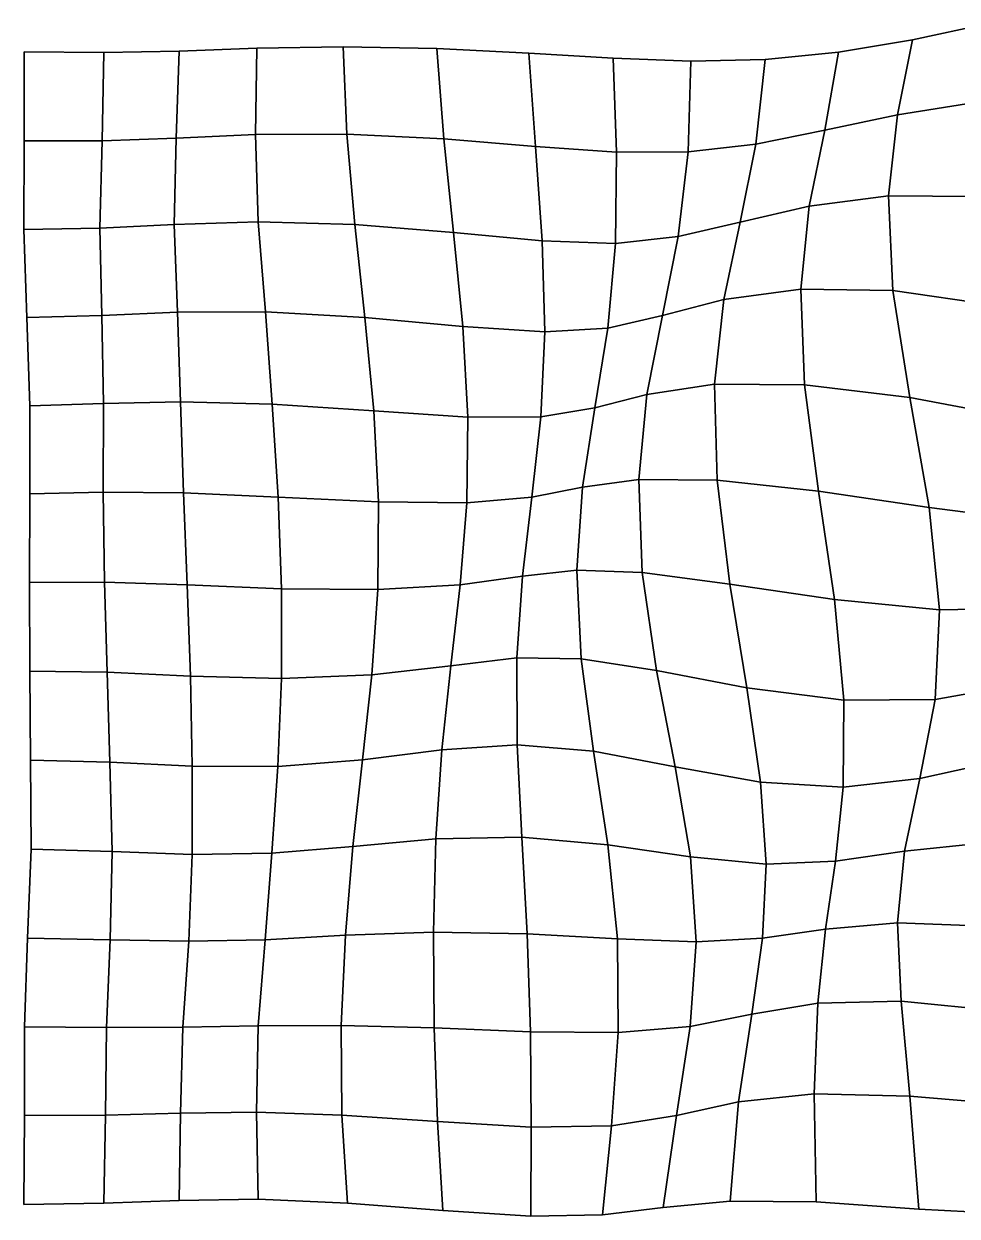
# Model space of a CAD drawing. Extents: x -160 to 226, y -134 to 132.
# Drawn here: x -160 to 38.3, y -128.6 to 124.7 of the extents above; entities that cross this region are included whole.
import ezdxf

# ---------------------------------------------------------------- set-up
doc = ezdxf.new("R2010")
doc.units = 0

msp = doc.modelspace()

# ---------------------------------------------------------------- linework, layer by layer
for points in [[(25.63093, 105.387291, -1.254601), (42.048267, 107.978699, -0.962969), (44.64975, 124.679588, -1.519041), (28.85462, 121.268974, -1.979949)], [(25.63093, 105.387291, -1.254601), (28.85462, 121.268974, -1.979949), (44.64975, 124.679588, -1.519041), (42.048267, 107.978699, -0.962969)], [(-127.636909, 100.432228, -1.236236), (-110.746643, 101.188622, -1.296155), (-110.487152, 119.499603, -1.222176), (-126.976082, 118.882919, -1.235638)], [(-127.636909, 100.432228, -1.236236), (-126.976082, 118.882919, -1.235638), (-110.487152, 119.499603, -1.222176), (-110.746643, 101.188622, -1.296155)], [(-110.746643, 101.188622, -1.296155), (-91.377197, 101.257088, -1.302036), (-92.111443, 119.829407, -1.159133), (-110.487152, 119.499603, -1.222176)], [(-110.746643, 101.188622, -1.296155), (-110.487152, 119.499603, -1.222176), (-92.111443, 119.829407, -1.159133), (-91.377197, 101.257088, -1.302036)], [(-91.377197, 101.257088, -1.302036), (-70.756348, 100.260292, -1.306656), (-72.208855, 119.450249, -1.117279), (-92.111443, 119.829407, -1.159133)], [(-91.377197, 101.257088, -1.302036), (-92.111443, 119.829407, -1.159133), (-72.208855, 119.450249, -1.117279), (-70.756348, 100.260292, -1.306656)], [(-70.756348, 100.260292, -1.306656), (-51.257793, 98.651031, -1.481549), (-52.715599, 118.454132, -1.279119), (-72.208855, 119.450249, -1.117279)], [(-70.756348, 100.260292, -1.306656), (-72.208855, 119.450249, -1.117279), (-52.715599, 118.454132, -1.279119), (-51.257793, 98.651031, -1.481549)], [(10.182467, 102.082184, -1.862502), (25.63093, 105.387291, -1.254601), (28.85462, 121.268974, -1.979949), (13.134943, 118.631126, -2.475447)], [(10.182467, 102.082184, -1.862502), (13.134943, 118.631126, -2.475447), (28.85462, 121.268974, -1.979949), (25.63093, 105.387291, -1.254601)], [(-159.934708, 99.830772, -1.283761), (-143.355011, 99.816574, -1.216702), (-142.968063, 118.55835, -1.254722), (-159.912003, 118.706223, -1.304736)], [(-159.934708, 99.830772, -1.283761), (-159.912003, 118.706223, -1.304736), (-142.968063, 118.55835, -1.254722), (-143.355011, 99.816574, -1.216702)], [(-143.355011, 99.816574, -1.216702), (-127.636909, 100.432228, -1.236236), (-126.976082, 118.882919, -1.235638), (-142.968063, 118.55835, -1.254722)], [(-143.355011, 99.816574, -1.216702), (-142.968063, 118.55835, -1.254722), (-126.976082, 118.882919, -1.235638), (-127.636909, 100.432228, -1.236236)], [(-51.257793, 98.651031, -1.481549), (-34.067554, 97.422249, -1.873563), (-34.761665, 117.354774, -1.730559), (-52.715599, 118.454132, -1.279119)], [(-51.257793, 98.651031, -1.481549), (-52.715599, 118.454132, -1.279119), (-34.761665, 117.354774, -1.730559), (-34.067554, 97.422249, -1.873563)], [(-34.067554, 97.422249, -1.873563), (-18.862719, 97.479126, -2.254489), (-18.259386, 116.758789, -2.292224), (-34.761665, 117.354774, -1.730559)], [(-34.067554, 97.422249, -1.873563), (-34.761665, 117.354774, -1.730559), (-18.259386, 116.758789, -2.292224), (-18.862719, 97.479126, -2.254489)], [(-18.862719, 97.479126, -2.254489), (-4.47082, 99.152847, -2.287616), (-2.502604, 117.113701, -2.615656), (-18.259386, 116.758789, -2.292224)], [(-18.862719, 97.479126, -2.254489), (-18.259386, 116.758789, -2.292224), (-2.502604, 117.113701, -2.615656), (-4.47082, 99.152847, -2.287616)], [(-4.47082, 99.152847, -2.287616), (10.182467, 102.082184, -1.862502), (13.134943, 118.631126, -2.475447), (-2.502604, 117.113701, -2.615656)], [(-4.47082, 99.152847, -2.287616), (-2.502604, 117.113701, -2.615656), (13.134943, 118.631126, -2.475447), (10.182467, 102.082184, -1.862502)], [(23.724178, 88.153519, -0.930799), (42.423355, 88.028107, -0.97918), (42.048267, 107.978699, -0.962969), (25.63093, 105.387291, -1.254601)], [(23.724178, 88.153519, -0.930799), (25.63093, 105.387291, -1.254601), (42.048267, 107.978699, -0.962969), (42.423355, 88.028107, -0.97918)], [(6.905279, 85.948074, -1.346836), (23.724178, 88.153519, -0.930799), (25.63093, 105.387291, -1.254601), (10.182467, 102.082184, -1.862502)], [(6.905279, 85.948074, -1.346836), (10.182467, 102.082184, -1.862502), (25.63093, 105.387291, -1.254601), (23.724178, 88.153519, -0.930799)], [(-7.778432, 82.541039, -1.772055), (6.905279, 85.948074, -1.346836), (10.182467, 102.082184, -1.862502), (-4.47082, 99.152847, -2.287616)], [(-7.778432, 82.541039, -1.772055), (-4.47082, 99.152847, -2.287616), (10.182467, 102.082184, -1.862502), (6.905279, 85.948074, -1.346836)], [(-159.995499, 81.024551, -1.260342), (-143.842941, 81.248337, -1.189481), (-143.355011, 99.816574, -1.216702), (-159.934708, 99.830772, -1.283761)], [(-159.995499, 81.024551, -1.260342), (-159.934708, 99.830772, -1.283761), (-143.355011, 99.816574, -1.216702), (-143.842941, 81.248337, -1.189481)], [(-143.842941, 81.248337, -1.189481), (-128.071518, 82.052063, -1.281749), (-127.636909, 100.432228, -1.236236), (-143.355011, 99.816574, -1.216702)], [(-143.842941, 81.248337, -1.189481), (-143.355011, 99.816574, -1.216702), (-127.636909, 100.432228, -1.236236), (-128.071518, 82.052063, -1.281749)], [(-128.071518, 82.052063, -1.281749), (-110.183868, 82.605331, -1.441834), (-110.746643, 101.188622, -1.296155), (-127.636909, 100.432228, -1.236236)], [(-128.071518, 82.052063, -1.281749), (-127.636909, 100.432228, -1.236236), (-110.746643, 101.188622, -1.296155), (-110.183868, 82.605331, -1.441834)], [(-110.183868, 82.605331, -1.441834), (-89.68222, 82.04686, -1.492757), (-91.377197, 101.257088, -1.302036), (-110.746643, 101.188622, -1.296155)], [(-110.183868, 82.605331, -1.441834), (-110.746643, 101.188622, -1.296155), (-91.377197, 101.257088, -1.302036), (-89.68222, 82.04686, -1.492757)], [(-89.68222, 82.04686, -1.492757), (-68.691162, 80.373245, -1.445163), (-70.756348, 100.260292, -1.306656), (-91.377197, 101.257088, -1.302036)], [(-89.68222, 82.04686, -1.492757), (-91.377197, 101.257088, -1.302036), (-70.756348, 100.260292, -1.306656), (-68.691162, 80.373245, -1.445163)], [(-68.691162, 80.373245, -1.445163), (-49.844246, 78.593269, -1.483682), (-51.257793, 98.651031, -1.481549), (-70.756348, 100.260292, -1.306656)], [(-68.691162, 80.373245, -1.445163), (-70.756348, 100.260292, -1.306656), (-51.257793, 98.651031, -1.481549), (-49.844246, 78.593269, -1.483682)], [(-20.937202, 79.483284, -1.877612), (-7.778432, 82.541039, -1.772055), (-4.47082, 99.152847, -2.287616), (-18.862719, 97.479126, -2.254489)], [(-20.937202, 79.483284, -1.877612), (-18.862719, 97.479126, -2.254489), (-4.47082, 99.152847, -2.287616), (-7.778432, 82.541039, -1.772055)], [(-49.844246, 78.593269, -1.483682), (-34.261948, 78.048668, -1.690153), (-34.067554, 97.422249, -1.873563), (-51.257793, 98.651031, -1.481549)], [(-49.844246, 78.593269, -1.483682), (-51.257793, 98.651031, -1.481549), (-34.067554, 97.422249, -1.873563), (-34.261948, 78.048668, -1.690153)], [(-34.261948, 78.048668, -1.690153), (-20.937202, 79.483284, -1.877612), (-18.862719, 97.479126, -2.254489), (-34.067554, 97.422249, -1.873563)], [(-34.261948, 78.048668, -1.690153), (-34.067554, 97.422249, -1.873563), (-18.862719, 97.479126, -2.254489), (-20.937202, 79.483284, -1.877612)], [(5.078975, 68.357231, -1.381755), (24.680643, 68.044762, -1.424083), (23.724178, 88.153519, -0.930799), (6.905279, 85.948074, -1.346836)], [(5.078975, 68.357231, -1.381755), (6.905279, 85.948074, -1.346836), (23.724178, 88.153519, -0.930799), (24.680643, 68.044762, -1.424083)], [(24.680643, 68.044762, -1.424083), (46.128288, 64.948082, -1.836671), (42.423355, 88.028107, -0.97918), (23.724178, 88.153519, -0.930799)], [(24.680643, 68.044762, -1.424083), (23.724178, 88.153519, -0.930799), (42.423355, 88.028107, -0.97918), (46.128288, 64.948082, -1.836671)], [(-11.255255, 66.113602, -1.429872), (5.078975, 68.357231, -1.381755), (6.905279, 85.948074, -1.346836), (-7.778432, 82.541039, -1.772055)], [(-11.255255, 66.113602, -1.429872), (-7.778432, 82.541039, -1.772055), (6.905279, 85.948074, -1.346836), (5.078975, 68.357231, -1.381755)], [(-159.38443, 62.282436, -1.236077), (-143.428726, 62.717384, -1.175963), (-143.842941, 81.248337, -1.189481), (-159.995499, 81.024551, -1.260342)], [(-159.38443, 62.282436, -1.236077), (-159.995499, 81.024551, -1.260342), (-143.842941, 81.248337, -1.189481), (-143.428726, 62.717384, -1.175963)], [(-143.428726, 62.717384, -1.175963), (-127.326523, 63.44046, -1.371302), (-128.071518, 82.052063, -1.281749), (-143.842941, 81.248337, -1.189481)], [(-143.428726, 62.717384, -1.175963), (-143.842941, 81.248337, -1.189481), (-128.071518, 82.052063, -1.281749), (-127.326523, 63.44046, -1.371302)], [(-127.326523, 63.44046, -1.371302), (-108.670448, 63.478683, -1.643752), (-110.183868, 82.605331, -1.441834), (-128.071518, 82.052063, -1.281749)], [(-127.326523, 63.44046, -1.371302), (-128.071518, 82.052063, -1.281749), (-110.183868, 82.605331, -1.441834), (-108.670448, 63.478683, -1.643752)], [(-108.670448, 63.478683, -1.643752), (-87.519539, 62.282352, -1.690217), (-89.68222, 82.04686, -1.492757), (-110.183868, 82.605331, -1.441834)], [(-108.670448, 63.478683, -1.643752), (-110.183868, 82.605331, -1.441834), (-89.68222, 82.04686, -1.492757), (-87.519539, 62.282352, -1.690217)], [(-87.519539, 62.282352, -1.690217), (-66.713074, 60.413952, -1.469705), (-68.691162, 80.373245, -1.445163), (-89.68222, 82.04686, -1.492757)], [(-87.519539, 62.282352, -1.690217), (-89.68222, 82.04686, -1.492757), (-68.691162, 80.373245, -1.445163), (-66.713074, 60.413952, -1.469705)], [(-24.274483, 62.717617, -1.355898), (-11.255255, 66.113602, -1.429872), (-7.778432, 82.541039, -1.772055), (-20.937202, 79.483284, -1.877612)], [(-24.274483, 62.717617, -1.355898), (-20.937202, 79.483284, -1.877612), (-7.778432, 82.541039, -1.772055), (-11.255255, 66.113602, -1.429872)], [(-66.713074, 60.413952, -1.469705), (-49.314289, 59.263016, -1.237448), (-49.844246, 78.593269, -1.483682), (-68.691162, 80.373245, -1.445163)], [(-66.713074, 60.413952, -1.469705), (-68.691162, 80.373245, -1.445163), (-49.844246, 78.593269, -1.483682), (-49.314289, 59.263016, -1.237448)], [(-49.314289, 59.263016, -1.237448), (-35.911232, 60.01656, -1.218948), (-34.261948, 78.048668, -1.690153), (-49.844246, 78.593269, -1.483682)], [(-49.314289, 59.263016, -1.237448), (-49.844246, 78.593269, -1.483682), (-34.261948, 78.048668, -1.690153), (-35.911232, 60.01656, -1.218948)], [(-35.911232, 60.01656, -1.218948), (-24.274483, 62.717617, -1.355898), (-20.937202, 79.483284, -1.877612), (-34.261948, 78.048668, -1.690153)], [(-35.911232, 60.01656, -1.218948), (-34.261948, 78.048668, -1.690153), (-20.937202, 79.483284, -1.877612), (-24.274483, 62.717617, -1.355898)], [(-27.60734, 45.982445, -0.84336), (-13.233389, 48.134621, -1.444247), (-11.255255, 66.113602, -1.429872), (-24.274483, 62.717617, -1.355898)], [(-27.60734, 45.982445, -0.84336), (-24.274483, 62.717617, -1.355898), (-11.255255, 66.113602, -1.429872), (-13.233389, 48.134621, -1.444247)], [(-13.233389, 48.134621, -1.444247), (5.859013, 48.029148, -2.10252), (5.078975, 68.357231, -1.381755), (-11.255255, 66.113602, -1.429872)], [(-13.233389, 48.134621, -1.444247), (-11.255255, 66.113602, -1.429872), (5.078975, 68.357231, -1.381755), (5.859013, 48.029148, -2.10252)], [(5.859013, 48.029148, -2.10252), (28.257042, 45.305603, -2.745867), (24.680643, 68.044762, -1.424083), (5.078975, 68.357231, -1.381755)], [(5.859013, 48.029148, -2.10252), (5.078975, 68.357231, -1.381755), (24.680643, 68.044762, -1.424083), (28.257042, 45.305603, -2.745867)], [(28.257042, 45.305603, -2.745867), (51.143276, 41.026085, -3.409076), (46.128288, 64.948082, -1.836671), (24.680643, 68.044762, -1.424083)], [(28.257042, 45.305603, -2.745867), (24.680643, 68.044762, -1.424083), (46.128288, 64.948082, -1.836671), (51.143276, 41.026085, -3.409076)], [(-143.094604, 44.060146, -1.17282), (-126.719986, 44.427536, -1.492937), (-127.326523, 63.44046, -1.371302), (-143.428726, 62.717384, -1.175963)], [(-143.094604, 44.060146, -1.17282), (-143.428726, 62.717384, -1.175963), (-127.326523, 63.44046, -1.371302), (-126.719986, 44.427536, -1.492937)], [(-126.719986, 44.427536, -1.492937), (-107.24865, 43.889965, -1.882708), (-108.670448, 63.478683, -1.643752), (-127.326523, 63.44046, -1.371302)], [(-126.719986, 44.427536, -1.492937), (-127.326523, 63.44046, -1.371302), (-108.670448, 63.478683, -1.643752), (-107.24865, 43.889965, -1.882708)], [(-107.24865, 43.889965, -1.882708), (-85.661659, 42.463665, -1.875197), (-87.519539, 62.282352, -1.690217), (-108.670448, 63.478683, -1.643752)], [(-107.24865, 43.889965, -1.882708), (-108.670448, 63.478683, -1.643752), (-87.519539, 62.282352, -1.690217), (-85.661659, 42.463665, -1.875197)], [(-158.695755, 43.563374, -1.211389), (-143.094604, 44.060146, -1.17282), (-143.428726, 62.717384, -1.175963), (-159.38443, 62.282436, -1.236077)], [(-158.695755, 43.563374, -1.211389), (-159.38443, 62.282436, -1.236077), (-143.428726, 62.717384, -1.175963), (-143.094604, 44.060146, -1.17282)], [(-85.661659, 42.463665, -1.875197), (-65.642975, 41.149418, -1.37505), (-66.713074, 60.413952, -1.469705), (-87.519539, 62.282352, -1.690217)], [(-85.661659, 42.463665, -1.875197), (-87.519539, 62.282352, -1.690217), (-66.713074, 60.413952, -1.469705), (-65.642975, 41.149418, -1.37505)], [(-38.656963, 43.098705, -0.550164), (-27.60734, 45.982445, -0.84336), (-24.274483, 62.717617, -1.355898), (-35.911232, 60.01656, -1.218948)], [(-38.656963, 43.098705, -0.550164), (-35.911232, 60.01656, -1.218948), (-24.274483, 62.717617, -1.355898), (-27.60734, 45.982445, -0.84336)], [(-65.642975, 41.149418, -1.37505), (-50.147202, 41.205956, -0.774074), (-49.314289, 59.263016, -1.237448), (-66.713074, 60.413952, -1.469705)], [(-65.642975, 41.149418, -1.37505), (-66.713074, 60.413952, -1.469705), (-49.314289, 59.263016, -1.237448), (-50.147202, 41.205956, -0.774074)], [(-50.147202, 41.205956, -0.774074), (-38.656963, 43.098705, -0.550164), (-35.911232, 60.01656, -1.218948), (-49.314289, 59.263016, -1.237448)], [(-50.147202, 41.205956, -0.774074), (-49.314289, 59.263016, -1.237448), (-35.911232, 60.01656, -1.218948), (-38.656963, 43.098705, -0.550164)], [(-29.353342, 27.930418, -0.341613), (-12.700993, 27.744743, -1.700403), (-13.233389, 48.134621, -1.444247), (-27.60734, 45.982445, -0.84336)], [(-29.353342, 27.930418, -0.341613), (-27.60734, 45.982445, -0.84336), (-13.233389, 48.134621, -1.444247), (-12.700993, 27.744743, -1.700403)], [(-12.700993, 27.744743, -1.700403), (8.829559, 25.418823, -3.281648), (5.859013, 48.029148, -2.10252), (-13.233389, 48.134621, -1.444247)], [(-12.700993, 27.744743, -1.700403), (-13.233389, 48.134621, -1.444247), (5.859013, 48.029148, -2.10252), (8.829559, 25.418823, -3.281648)], [(-41.297775, 26.29874, 0.240892), (-29.353342, 27.930418, -0.341613), (-27.60734, 45.982445, -0.84336), (-38.656963, 43.098705, -0.550164)], [(-41.297775, 26.29874, 0.240892), (-38.656963, 43.098705, -0.550164), (-27.60734, 45.982445, -0.84336), (-29.353342, 27.930418, -0.341613)], [(8.829559, 25.418823, -3.281648), (32.39957, 21.951014, -4.612604), (28.257042, 45.305603, -2.745867), (5.859013, 48.029148, -2.10252)], [(8.829559, 25.418823, -3.281648), (5.859013, 48.029148, -2.10252), (28.257042, 45.305603, -2.745867), (32.39957, 21.951014, -4.612604)], [(-158.749359, 24.817266, -1.186725), (-143.115616, 25.183641, -1.171159), (-143.094604, 44.060146, -1.17282), (-158.695755, 43.563374, -1.211389)], [(-158.749359, 24.817266, -1.186725), (-158.695755, 43.563374, -1.211389), (-143.094604, 44.060146, -1.17282), (-143.115616, 25.183641, -1.171159)], [(-143.115616, 25.183641, -1.171159), (-126.096855, 25.060183, -1.625007), (-126.719986, 44.427536, -1.492937), (-143.094604, 44.060146, -1.17282)], [(-143.115616, 25.183641, -1.171159), (-143.094604, 44.060146, -1.17282), (-126.719986, 44.427536, -1.492937), (-126.096855, 25.060183, -1.625007)], [(-126.096855, 25.060183, -1.625007), (-105.991028, 24.176598, -2.140373), (-107.24865, 43.889965, -1.882708), (-126.719986, 44.427536, -1.492937)], [(-126.096855, 25.060183, -1.625007), (-126.719986, 44.427536, -1.492937), (-107.24865, 43.889965, -1.882708), (-105.991028, 24.176598, -2.140373)], [(-105.991028, 24.176598, -2.140373), (-84.62075, 23.126945, -2.059813), (-85.661659, 42.463665, -1.875197), (-107.24865, 43.889965, -1.882708)], [(-105.991028, 24.176598, -2.140373), (-107.24865, 43.889965, -1.882708), (-85.661659, 42.463665, -1.875197), (-84.62075, 23.126945, -2.059813)], [(-52.027203, 24.174879, -0.183241), (-41.297775, 26.29874, 0.240892), (-38.656963, 43.098705, -0.550164), (-50.147202, 41.205956, -0.774074)], [(-52.027203, 24.174879, -0.183241), (-50.147202, 41.205956, -0.774074), (-38.656963, 43.098705, -0.550164), (-41.297775, 26.29874, 0.240892)], [(32.39957, 21.951014, -4.612604), (54.428947, 19.145554, -5.468025), (51.143276, 41.026085, -3.409076), (28.257042, 45.305603, -2.745867)], [(32.39957, 21.951014, -4.612604), (28.257042, 45.305603, -2.745867), (51.143276, 41.026085, -3.409076), (54.428947, 19.145554, -5.468025)], [(-84.62075, 23.126945, -2.059813), (-65.891899, 22.941729, -1.219481), (-65.642975, 41.149418, -1.37505), (-85.661659, 42.463665, -1.875197)], [(-84.62075, 23.126945, -2.059813), (-85.661659, 42.463665, -1.875197), (-65.642975, 41.149418, -1.37505), (-65.891899, 22.941729, -1.219481)], [(-65.891899, 22.941729, -1.219481), (-52.027203, 24.174879, -0.183241), (-50.147202, 41.205956, -0.774074), (-65.642975, 41.149418, -1.37505)], [(-65.891899, 22.941729, -1.219481), (-65.642975, 41.149418, -1.37505), (-50.147202, 41.205956, -0.774074), (-52.027203, 24.174879, -0.183241)], [(-42.485924, 8.645617, 1.107427), (-28.585361, 8.117906, 0.302086), (-29.353342, 27.930418, -0.341613), (-41.297775, 26.29874, 0.240892)], [(-42.485924, 8.645617, 1.107427), (-41.297775, 26.29874, 0.240892), (-29.353342, 27.930418, -0.341613), (-28.585361, 8.117906, 0.302086)], [(-28.585361, 8.117906, 0.302086), (-9.970595, 5.638133, -1.820105), (-12.700993, 27.744743, -1.700403), (-29.353342, 27.930418, -0.341613)], [(-28.585361, 8.117906, 0.302086), (-29.353342, 27.930418, -0.341613), (-12.700993, 27.744743, -1.700403), (-9.970595, 5.638133, -1.820105)], [(-54.028099, 7.3753, 0.397378), (-42.485924, 8.645617, 1.107427), (-41.297775, 26.29874, 0.240892), (-52.027203, 24.174879, -0.183241)], [(-54.028099, 7.3753, 0.397378), (-52.027203, 24.174879, -0.183241), (-41.297775, 26.29874, 0.240892), (-42.485924, 8.645617, 1.107427)], [(-9.970595, 5.638133, -1.820105), (12.234988, 2.386417, -4.408873), (8.829559, 25.418823, -3.281648), (-12.700993, 27.744743, -1.700403)], [(-9.970595, 5.638133, -1.820105), (-12.700993, 27.744743, -1.700403), (8.829559, 25.418823, -3.281648), (12.234988, 2.386417, -4.408873)], [(12.234988, 2.386417, -4.408873), (34.585365, 0.218796, -6.567047), (32.39957, 21.951014, -4.612604), (8.829559, 25.418823, -3.281648)], [(12.234988, 2.386417, -4.408873), (8.829559, 25.418823, -3.281648), (32.39957, 21.951014, -4.612604), (34.585365, 0.218796, -6.567047)], [(-158.792038, 6.013353, -1.161846), (-142.836319, 6.108958, -1.155596), (-143.115616, 25.183641, -1.171159), (-158.749359, 24.817266, -1.186725)], [(-158.792038, 6.013353, -1.161846), (-158.749359, 24.817266, -1.186725), (-143.115616, 25.183641, -1.171159), (-142.836319, 6.108958, -1.155596)], [(-142.836319, 6.108958, -1.155596), (-125.297668, 5.549485, -1.734225), (-126.096855, 25.060183, -1.625007), (-143.115616, 25.183641, -1.171159)], [(-142.836319, 6.108958, -1.155596), (-143.115616, 25.183641, -1.171159), (-126.096855, 25.060183, -1.625007), (-125.297668, 5.549485, -1.734225)], [(-125.297668, 5.549485, -1.734225), (-105.218628, 4.697196, -2.39627), (-105.991028, 24.176598, -2.140373), (-126.096855, 25.060183, -1.625007)], [(-125.297668, 5.549485, -1.734225), (-126.096855, 25.060183, -1.625007), (-105.991028, 24.176598, -2.140373), (-105.218628, 4.697196, -2.39627)], [(-105.218628, 4.697196, -2.39627), (-84.762184, 4.497437, -2.283384), (-84.62075, 23.126945, -2.059813), (-105.991028, 24.176598, -2.140373)], [(-105.218628, 4.697196, -2.39627), (-105.991028, 24.176598, -2.140373), (-84.62075, 23.126945, -2.059813), (-84.762184, 4.497437, -2.283384)], [(-84.762184, 4.497437, -2.283384), (-67.306557, 5.54601, -1.118251), (-65.891899, 22.941729, -1.219481), (-84.62075, 23.126945, -2.059813)], [(-84.762184, 4.497437, -2.283384), (-84.62075, 23.126945, -2.059813), (-65.891899, 22.941729, -1.219481), (-67.306557, 5.54601, -1.118251)], [(-67.306557, 5.54601, -1.118251), (-54.028099, 7.3753, 0.397378), (-52.027203, 24.174879, -0.183241), (-65.891899, 22.941729, -1.219481)], [(-67.306557, 5.54601, -1.118251), (-65.891899, 22.941729, -1.219481), (-52.027203, 24.174879, -0.183241), (-54.028099, 7.3753, 0.397378)], [(34.585365, 0.218796, -6.567047), (53.993683, 0.551993, -7.799257), (54.428947, 19.145554, -5.468025), (32.39957, 21.951014, -4.612604)], [(34.585365, 0.218796, -6.567047), (32.39957, 21.951014, -4.612604), (54.428947, 19.145554, -5.468025), (53.993683, 0.551993, -7.799257)], [(-55.209362, -10.019053, 0.773506), (-41.555241, -10.180031, 1.965438), (-42.485924, 8.645617, 1.107427), (-54.028099, 7.3753, 0.397378)], [(-55.209362, -10.019053, 0.773506), (-54.028099, 7.3753, 0.397378), (-42.485924, 8.645617, 1.107427), (-41.555241, -10.180031, 1.965438)], [(-41.555241, -10.180031, 1.965438), (-25.562582, -12.694552, 1.27571), (-28.585361, 8.117906, 0.302086), (-42.485924, 8.645617, 1.107427)], [(-41.555241, -10.180031, 1.965438), (-42.485924, 8.645617, 1.107427), (-28.585361, 8.117906, 0.302086), (-25.562582, -12.694552, 1.27571)], [(-25.562582, -12.694552, 1.27571), (-6.385998, -16.361334, -1.287613), (-9.970595, 5.638133, -1.820105), (-28.585361, 8.117906, 0.302086)], [(-25.562582, -12.694552, 1.27571), (-28.585361, 8.117906, 0.302086), (-9.970595, 5.638133, -1.820105), (-6.385998, -16.361334, -1.287613)], [(-158.715408, -12.848127, -1.136863), (-142.306839, -13.052724, -1.108192), (-142.836319, 6.108958, -1.155596), (-158.792038, 6.013353, -1.161846)], [(-158.715408, -12.848127, -1.136863), (-158.792038, 6.013353, -1.161846), (-142.836319, 6.108958, -1.155596), (-142.306839, -13.052724, -1.108192)], [(-142.306839, -13.052724, -1.108192), (-124.598099, -13.855134, -1.777801), (-125.297668, 5.549485, -1.734225), (-142.836319, 6.108958, -1.155596)], [(-142.306839, -13.052724, -1.108192), (-142.836319, 6.108958, -1.155596), (-125.297668, 5.549485, -1.734225), (-124.598099, -13.855134, -1.777801)], [(-124.598099, -13.855134, -1.777801), (-105.24057, -14.363978, -2.619344), (-105.218628, 4.697196, -2.39627), (-125.297668, 5.549485, -1.734225)], [(-124.598099, -13.855134, -1.777801), (-125.297668, 5.549485, -1.734225), (-105.218628, 4.697196, -2.39627), (-105.24057, -14.363978, -2.619344)], [(-86.059349, -13.614438, -2.590663), (-69.298248, -11.707967, -1.22229), (-67.306557, 5.54601, -1.118251), (-84.762184, 4.497437, -2.283384)], [(-86.059349, -13.614438, -2.590663), (-84.762184, 4.497437, -2.283384), (-67.306557, 5.54601, -1.118251), (-69.298248, -11.707967, -1.22229)], [(-69.298248, -11.707967, -1.22229), (-55.209362, -10.019053, 0.773506), (-54.028099, 7.3753, 0.397378), (-67.306557, 5.54601, -1.118251)], [(-69.298248, -11.707967, -1.22229), (-67.306557, 5.54601, -1.118251), (-54.028099, 7.3753, 0.397378), (-55.209362, -10.019053, 0.773506)], [(-6.385998, -16.361334, -1.287613), (14.241942, -18.990955, -4.752173), (12.234988, 2.386417, -4.408873), (-9.970595, 5.638133, -1.820105)], [(-6.385998, -16.361334, -1.287613), (-9.970595, 5.638133, -1.820105), (12.234988, 2.386417, -4.408873), (14.241942, -18.990955, -4.752173)], [(-105.24057, -14.363978, -2.619344), (-86.059349, -13.614438, -2.590663), (-84.762184, 4.497437, -2.283384), (-105.218628, 4.697196, -2.39627)], [(-105.24057, -14.363978, -2.619344), (-105.218628, 4.697196, -2.39627), (-84.762184, 4.497437, -2.283384), (-86.059349, -13.614438, -2.590663)], [(14.241942, -18.990955, -4.752173), (33.612789, -18.864973, -7.896152), (34.585365, 0.218796, -6.567047), (12.234988, 2.386417, -4.408873)], [(14.241942, -18.990955, -4.752173), (12.234988, 2.386417, -4.408873), (34.585365, 0.218796, -6.567047), (33.612789, -18.864973, -7.896152)], [(33.612789, -18.864973, -7.896152), (50.277077, -15.885017, -9.940132), (53.993683, 0.551993, -7.799257), (34.585365, 0.218796, -6.567047)], [(33.612789, -18.864973, -7.896152), (34.585365, 0.218796, -6.567047), (53.993683, 0.551993, -7.799257), (50.277077, -15.885017, -9.940132)], [(-71.175438, -29.545958, -1.666501), (-55.170013, -28.490257, 0.702173), (-55.209362, -10.019053, 0.773506), (-69.298248, -11.707967, -1.22229)], [(-71.175438, -29.545958, -1.666501), (-69.298248, -11.707967, -1.22229), (-55.209362, -10.019053, 0.773506), (-55.170013, -28.490257, 0.702173)], [(-55.170013, -28.490257, 0.702173), (-38.92519, -29.823069, 2.595824), (-41.555241, -10.180031, 1.965438), (-55.209362, -10.019053, 0.773506)], [(-55.170013, -28.490257, 0.702173), (-55.209362, -10.019053, 0.773506), (-41.555241, -10.180031, 1.965438), (-38.92519, -29.823069, 2.595824)], [(-88.066048, -31.656834, -2.989706), (-71.175438, -29.545958, -1.666501), (-69.298248, -11.707967, -1.22229), (-86.059349, -13.614438, -2.590663)], [(-88.066048, -31.656834, -2.989706), (-86.059349, -13.614438, -2.590663), (-69.298248, -11.707967, -1.22229), (-71.175438, -29.545958, -1.666501)], [(-38.92519, -29.823069, 2.595824), (-21.577723, -33.142086, 2.575188), (-25.562582, -12.694552, 1.27571), (-41.555241, -10.180031, 1.965438)], [(-38.92519, -29.823069, 2.595824), (-41.555241, -10.180031, 1.965438), (-25.562582, -12.694552, 1.27571), (-21.577723, -33.142086, 2.575188)], [(-158.549362, -31.742701, -1.114222), (-141.690186, -32.161602, -1.015846), (-142.306839, -13.052724, -1.108192), (-158.715408, -12.848127, -1.136863)], [(-158.549362, -31.742701, -1.114222), (-158.715408, -12.848127, -1.136863), (-142.306839, -13.052724, -1.108192), (-141.690186, -32.161602, -1.015846)], [(-141.690186, -32.161602, -1.015846), (-124.206985, -32.973553, -1.709027), (-124.598099, -13.855134, -1.777801), (-142.306839, -13.052724, -1.108192)], [(-141.690186, -32.161602, -1.015846), (-142.306839, -13.052724, -1.108192), (-124.598099, -13.855134, -1.777801), (-124.206985, -32.973553, -1.709027)], [(-124.206985, -32.973553, -1.709027), (-106.033585, -33.040829, -2.754624), (-105.24057, -14.363978, -2.619344), (-124.598099, -13.855134, -1.777801)], [(-124.206985, -32.973553, -1.709027), (-124.598099, -13.855134, -1.777801), (-105.24057, -14.363978, -2.619344), (-106.033585, -33.040829, -2.754624)], [(-106.033585, -33.040829, -2.754624), (-88.066048, -31.656834, -2.989706), (-86.059349, -13.614438, -2.590663), (-105.24057, -14.363978, -2.619344)], [(-106.033585, -33.040829, -2.754624), (-105.24057, -14.363978, -2.619344), (-86.059349, -13.614438, -2.590663), (-88.066048, -31.656834, -2.989706)], [(-21.577723, -33.142086, 2.575188), (-3.483009, -36.423569, 0.248729), (-6.385998, -16.361334, -1.287613), (-25.562582, -12.694552, 1.27571)], [(-21.577723, -33.142086, 2.575188), (-25.562582, -12.694552, 1.27571), (-6.385998, -16.361334, -1.287613), (-3.483009, -36.423569, 0.248729)], [(-3.483009, -36.423569, 0.248729), (14.11493, -37.487431, -3.598491), (14.241942, -18.990955, -4.752173), (-6.385998, -16.361334, -1.287613)], [(-3.483009, -36.423569, 0.248729), (-6.385998, -16.361334, -1.287613), (14.241942, -18.990955, -4.752173), (14.11493, -37.487431, -3.598491)], [(30.380955, -35.633404, -7.64636), (45.840981, -32.183903, -10.840414), (50.277077, -15.885017, -9.940132), (33.612789, -18.864973, -7.896152)], [(30.380955, -35.633404, -7.64636), (33.612789, -18.864973, -7.896152), (50.277077, -15.885017, -9.940132), (45.840981, -32.183903, -10.840414)], [(14.11493, -37.487431, -3.598491), (30.380955, -35.633404, -7.64636), (33.612789, -18.864973, -7.896152), (14.241942, -18.990955, -4.752173)], [(14.11493, -37.487431, -3.598491), (14.241942, -18.990955, -4.752173), (33.612789, -18.864973, -7.896152), (30.380955, -35.633404, -7.64636)], [(-90.123215, -50.047779, -3.403339), (-72.45002, -48.409782, -2.482037), (-71.175438, -29.545958, -1.666501), (-88.066048, -31.656834, -2.989706)], [(-90.123215, -50.047779, -3.403339), (-88.066048, -31.656834, -2.989706), (-71.175438, -29.545958, -1.666501), (-72.45002, -48.409782, -2.482037)], [(-72.45002, -48.409782, -2.482037), (-54.215969, -48.102104, -0.034253), (-55.170013, -28.490257, 0.702173), (-71.175438, -29.545958, -1.666501)], [(-72.45002, -48.409782, -2.482037), (-71.175438, -29.545958, -1.666501), (-55.170013, -28.490257, 0.702173), (-54.215969, -48.102104, -0.034253)], [(-54.215969, -48.102104, -0.034253), (-35.882084, -49.734016, 2.616938), (-38.92519, -29.823069, 2.595824), (-55.170013, -28.490257, 0.702173)], [(-54.215969, -48.102104, -0.034253), (-55.170013, -28.490257, 0.702173), (-38.92519, -29.823069, 2.595824), (-35.882084, -49.734016, 2.616938)], [(-35.882084, -49.734016, 2.616938), (-18.326273, -52.277626, 3.800868), (-21.577723, -33.142086, 2.575188), (-38.92519, -29.823069, 2.595824)], [(-35.882084, -49.734016, 2.616938), (-38.92519, -29.823069, 2.595824), (-21.577723, -33.142086, 2.575188), (-18.326273, -52.277626, 3.800868)], [(-158.468185, -50.639214, -1.100455), (-141.217697, -51.112152, -0.880668), (-141.690186, -32.161602, -1.015846), (-158.549362, -31.742701, -1.114222)], [(-158.468185, -50.639214, -1.100455), (-158.549362, -31.742701, -1.114222), (-141.690186, -32.161602, -1.015846), (-141.217697, -51.112152, -0.880668)], [(-141.217697, -51.112152, -0.880668), (-124.204063, -51.73925, -1.491225), (-124.206985, -32.973553, -1.709027), (-141.690186, -32.161602, -1.015846)], [(-141.217697, -51.112152, -0.880668), (-141.690186, -32.161602, -1.015846), (-124.206985, -32.973553, -1.709027), (-124.204063, -51.73925, -1.491225)], [(-107.2742, -51.488949, -2.718102), (-90.123215, -50.047779, -3.403339), (-88.066048, -31.656834, -2.989706), (-106.033585, -33.040829, -2.754624)], [(-107.2742, -51.488949, -2.718102), (-106.033585, -33.040829, -2.754624), (-88.066048, -31.656834, -2.989706), (-90.123215, -50.047779, -3.403339)], [(27.104517, -51.031841, -5.107324), (43.504299, -49.318745, -9.264369), (45.840981, -32.183903, -10.840414), (30.380955, -35.633404, -7.64636)], [(27.104517, -51.031841, -5.107324), (30.380955, -35.633404, -7.64636), (45.840981, -32.183903, -10.840414), (43.504299, -49.318745, -9.264369)], [(-124.204063, -51.73925, -1.491225), (-107.2742, -51.488949, -2.718102), (-106.033585, -33.040829, -2.754624), (-124.206985, -32.973553, -1.709027)], [(-124.204063, -51.73925, -1.491225), (-124.206985, -32.973553, -1.709027), (-106.033585, -33.040829, -2.754624), (-107.2742, -51.488949, -2.718102)], [(-18.326273, -52.277626, 3.800868), (-2.275363, -53.826641, 2.588205), (-3.483009, -36.423569, 0.248729), (-21.577723, -33.142086, 2.575188)], [(-18.326273, -52.277626, 3.800868), (-21.577723, -33.142086, 2.575188), (-3.483009, -36.423569, 0.248729), (-2.275363, -53.826641, 2.588205)], [(-2.275363, -53.826641, 2.588205), (12.435169, -53.206001, -0.751532), (14.11493, -37.487431, -3.598491), (-3.483009, -36.423569, 0.248729)], [(-2.275363, -53.826641, 2.588205), (-3.483009, -36.423569, 0.248729), (14.11493, -37.487431, -3.598491), (12.435169, -53.206001, -0.751532)], [(12.435169, -53.206001, -0.751532), (27.104517, -51.031841, -5.107324), (30.380955, -35.633404, -7.64636), (14.11493, -37.487431, -3.598491)], [(12.435169, -53.206001, -0.751532), (14.11493, -37.487431, -3.598491), (30.380955, -35.633404, -7.64636), (27.104517, -51.031841, -5.107324)], [(-72.954391, -68.260559, -3.501804), (-53.065693, -68.587669, -1.468973), (-54.215969, -48.102104, -0.034253), (-72.45002, -48.409782, -2.482037)], [(-72.954391, -68.260559, -3.501804), (-72.45002, -48.409782, -2.482037), (-54.215969, -48.102104, -0.034253), (-53.065693, -68.587669, -1.468973)], [(-53.065693, -68.587669, -1.468973), (-33.878689, -69.649216, 1.639026), (-35.882084, -49.734016, 2.616938), (-54.215969, -48.102104, -0.034253)], [(-53.065693, -68.587669, -1.468973), (-54.215969, -48.102104, -0.034253), (-35.882084, -49.734016, 2.616938), (-33.878689, -69.649216, 1.639026)], [(-159.194763, -69.517258, -1.106108), (-141.649628, -69.87394, -0.729703), (-141.217697, -51.112152, -0.880668), (-158.468185, -50.639214, -1.100455)], [(-159.194763, -69.517258, -1.106108), (-158.468185, -50.639214, -1.100455), (-141.217697, -51.112152, -0.880668), (-141.649628, -69.87394, -0.729703)], [(-108.70047, -69.8479, -2.417474), (-91.682938, -68.924843, -3.648464), (-90.123215, -50.047779, -3.403339), (-107.2742, -51.488949, -2.718102)], [(-108.70047, -69.8479, -2.417474), (-107.2742, -51.488949, -2.718102), (-90.123215, -50.047779, -3.403339), (-91.682938, -68.924843, -3.648464)], [(-91.682938, -68.924843, -3.648464), (-72.954391, -68.260559, -3.501804), (-72.45002, -48.409782, -2.482037), (-90.123215, -50.047779, -3.403339)], [(-91.682938, -68.924843, -3.648464), (-90.123215, -50.047779, -3.403339), (-72.45002, -48.409782, -2.482037), (-72.954391, -68.260559, -3.501804)], [(-33.878689, -69.649216, 1.639026), (-17.154379, -70.283989, 4.193722), (-18.326273, -52.277626, 3.800868), (-35.882084, -49.734016, 2.616938)], [(-33.878689, -69.649216, 1.639026), (-35.882084, -49.734016, 2.616938), (-18.326273, -52.277626, 3.800868), (-17.154379, -70.283989, 4.193722)], [(25.657499, -66.238411, -0.645517), (44.498981, -66.954895, -4.91659), (43.504299, -49.318745, -9.264369), (27.104517, -51.031841, -5.107324)], [(25.657499, -66.238411, -0.645517), (27.104517, -51.031841, -5.107324), (43.504299, -49.318745, -9.264369), (44.498981, -66.954895, -4.91659)], [(-141.649628, -69.87394, -0.729703), (-124.933174, -70.191422, -1.121824), (-124.204063, -51.73925, -1.491225), (-141.217697, -51.112152, -0.880668)], [(-141.649628, -69.87394, -0.729703), (-141.217697, -51.112152, -0.880668), (-124.204063, -51.73925, -1.491225), (-124.933174, -70.191422, -1.121824)], [(-124.933174, -70.191422, -1.121824), (-108.70047, -69.8479, -2.417474), (-107.2742, -51.488949, -2.718102), (-124.204063, -51.73925, -1.491225)], [(-124.933174, -70.191422, -1.121824), (-124.204063, -51.73925, -1.491225), (-107.2742, -51.488949, -2.718102), (-108.70047, -69.8479, -2.417474)], [(-17.154379, -70.283989, 4.193722), (-3.028561, -69.515976, 4.78194), (-2.275363, -53.826641, 2.588205), (-18.326273, -52.277626, 3.800868)], [(-17.154379, -70.283989, 4.193722), (-18.326273, -52.277626, 3.800868), (-2.275363, -53.826641, 2.588205), (-3.028561, -69.515976, 4.78194)], [(10.352323, -67.642624, 2.968321), (25.657499, -66.238411, -0.645517), (27.104517, -51.031841, -5.107324), (12.435169, -53.206001, -0.751532)], [(10.352323, -67.642624, 2.968321), (12.435169, -53.206001, -0.751532), (27.104517, -51.031841, -5.107324), (25.657499, -66.238411, -0.645517)], [(-3.028561, -69.515976, 4.78194), (10.352323, -67.642624, 2.968321), (12.435169, -53.206001, -0.751532), (-2.275363, -53.826641, 2.588205)], [(-3.028561, -69.515976, 4.78194), (-2.275363, -53.826641, 2.588205), (12.435169, -53.206001, -0.751532), (10.352323, -67.642624, 2.968321)], [(-92.554214, -88.074783, -3.486011), (-72.795265, -88.562317, -4.335358), (-72.954391, -68.260559, -3.501804), (-91.682938, -68.924843, -3.648464)], [(-92.554214, -88.074783, -3.486011), (-91.682938, -68.924843, -3.648464), (-72.954391, -68.260559, -3.501804), (-72.795265, -88.562317, -4.335358)], [(-72.795265, -88.562317, -4.335358), (-52.336781, -89.390129, -3.280695), (-53.065693, -68.587669, -1.468973), (-72.954391, -68.260559, -3.501804)], [(-72.795265, -88.562317, -4.335358), (-72.954391, -68.260559, -3.501804), (-53.065693, -68.587669, -1.468973), (-52.336781, -89.390129, -3.280695)], [(-5.325653, -85.691177, 5.479092), (8.729811, -83.329483, 5.79203), (10.352323, -67.642624, 2.968321), (-3.028561, -69.515976, 4.78194)], [(-5.325653, -85.691177, 5.479092), (-3.028561, -69.515976, 4.78194), (10.352323, -67.642624, 2.968321), (8.729811, -83.329483, 5.79203)], [(8.729811, -83.329483, 5.79203), (26.388729, -82.9431, 3.93337), (25.657499, -66.238411, -0.645517), (10.352323, -67.642624, 2.968321)], [(8.729811, -83.329483, 5.79203), (10.352323, -67.642624, 2.968321), (25.657499, -66.238411, -0.645517), (26.388729, -82.9431, 3.93337)], [(26.388729, -82.9431, 3.93337), (47.759014, -85.044647, 0.704852), (44.498981, -66.954895, -4.91659), (25.657499, -66.238411, -0.645517)], [(26.388729, -82.9431, 3.93337), (25.657499, -66.238411, -0.645517), (44.498981, -66.954895, -4.91659), (47.759014, -85.044647, 0.704852)], [(-159.820038, -88.375977, -1.143034), (-142.432953, -88.501747, -0.617257), (-141.649628, -69.87394, -0.729703), (-159.194763, -69.517258, -1.106108)], [(-159.820038, -88.375977, -1.143034), (-159.194763, -69.517258, -1.106108), (-141.649628, -69.87394, -0.729703), (-142.432953, -88.501747, -0.617257)], [(-142.432953, -88.501747, -0.617257), (-126.213196, -88.453064, -0.659233), (-124.933174, -70.191422, -1.121824), (-141.649628, -69.87394, -0.729703)], [(-142.432953, -88.501747, -0.617257), (-141.649628, -69.87394, -0.729703), (-124.933174, -70.191422, -1.121824), (-126.213196, -88.453064, -0.659233)], [(-126.213196, -88.453064, -0.659233), (-110.1745, -88.17572, -1.807484), (-108.70047, -69.8479, -2.417474), (-124.933174, -70.191422, -1.121824)], [(-126.213196, -88.453064, -0.659233), (-124.933174, -70.191422, -1.121824), (-108.70047, -69.8479, -2.417474), (-110.1745, -88.17572, -1.807484)], [(-110.1745, -88.17572, -1.807484), (-92.554214, -88.074783, -3.486011), (-91.682938, -68.924843, -3.648464), (-108.70047, -69.8479, -2.417474)], [(-110.1745, -88.17572, -1.807484), (-108.70047, -69.8479, -2.417474), (-91.682938, -68.924843, -3.648464), (-92.554214, -88.074783, -3.486011)], [(-52.336781, -89.390129, -3.280695), (-33.730122, -89.588028, -0.403685), (-33.878689, -69.649216, 1.639026), (-53.065693, -68.587669, -1.468973)], [(-52.336781, -89.390129, -3.280695), (-53.065693, -68.587669, -1.468973), (-33.878689, -69.649216, 1.639026), (-33.730122, -89.588028, -0.403685)], [(-33.730122, -89.588028, -0.403685), (-18.444202, -88.278931, 3.055831), (-17.154379, -70.283989, 4.193722), (-33.878689, -69.649216, 1.639026)], [(-33.730122, -89.588028, -0.403685), (-33.878689, -69.649216, 1.639026), (-17.154379, -70.283989, 4.193722), (-18.444202, -88.278931, 3.055831)], [(-18.444202, -88.278931, 3.055831), (-5.325653, -85.691177, 5.479092), (-3.028561, -69.515976, 4.78194), (-17.154379, -70.283989, 4.193722)], [(-18.444202, -88.278931, 3.055831), (-17.154379, -70.283989, 4.193722), (-3.028561, -69.515976, 4.78194), (-5.325653, -85.691177, 5.479092)], [(-8.129993, -104.322098, 3.825517), (7.955681, -102.583084, 5.993296), (8.729811, -83.329483, 5.79203), (-5.325653, -85.691177, 5.479092)], [(-8.129993, -104.322098, 3.825517), (-5.325653, -85.691177, 5.479092), (8.729811, -83.329483, 5.79203), (7.955681, -102.583084, 5.993296)], [(7.955681, -102.583084, 5.993296), (28.284763, -103.081093, 6.242609), (26.388729, -82.9431, 3.93337), (8.729811, -83.329483, 5.79203)], [(7.955681, -102.583084, 5.993296), (8.729811, -83.329483, 5.79203), (26.388729, -82.9431, 3.93337), (28.284763, -103.081093, 6.242609)], [(28.284763, -103.081093, 6.242609), (50.883865, -105.003616, 4.857306), (47.759014, -85.044647, 0.704852), (26.388729, -82.9431, 3.93337)], [(28.284763, -103.081093, 6.242609), (26.388729, -82.9431, 3.93337), (47.759014, -85.044647, 0.704852), (50.883865, -105.003616, 4.857306)], [(-21.351467, -107.215965, 0.377299), (-8.129993, -104.322098, 3.825517), (-5.325653, -85.691177, 5.479092), (-18.444202, -88.278931, 3.055831)], [(-21.351467, -107.215965, 0.377299), (-18.444202, -88.278931, 3.055831), (-5.325653, -85.691177, 5.479092), (-8.129993, -104.322098, 3.825517)], [(-159.871979, -107.230164, -1.21878), (-142.656204, -107.114792, -0.613674), (-142.432953, -88.501747, -0.617257), (-159.820038, -88.375977, -1.143034)], [(-159.871979, -107.230164, -1.21878), (-159.820038, -88.375977, -1.143034), (-142.432953, -88.501747, -0.617257), (-142.656204, -107.114792, -0.613674)], [(-142.656204, -107.114792, -0.613674), (-126.679024, -106.718811, -0.236915), (-126.213196, -88.453064, -0.659233), (-142.432953, -88.501747, -0.617257)], [(-142.656204, -107.114792, -0.613674), (-142.432953, -88.501747, -0.617257), (-126.213196, -88.453064, -0.659233), (-126.679024, -106.718811, -0.236915)], [(-126.679024, -106.718811, -0.236915), (-110.585228, -106.510368, -0.96559), (-110.1745, -88.17572, -1.807484), (-126.213196, -88.453064, -0.659233)], [(-126.679024, -106.718811, -0.236915), (-126.213196, -88.453064, -0.659233), (-110.1745, -88.17572, -1.807484), (-110.585228, -106.510368, -0.96559)], [(-110.585228, -106.510368, -0.96559), (-92.400063, -107.108711, -2.757592), (-92.554214, -88.074783, -3.486011), (-110.1745, -88.17572, -1.807484)], [(-110.585228, -106.510368, -0.96559), (-110.1745, -88.17572, -1.807484), (-92.554214, -88.074783, -3.486011), (-92.400063, -107.108711, -2.757592)], [(-92.400063, -107.108711, -2.757592), (-72.110191, -108.492722, -4.497031), (-72.795265, -88.562317, -4.335358), (-92.554214, -88.074783, -3.486011)], [(-92.400063, -107.108711, -2.757592), (-92.554214, -88.074783, -3.486011), (-72.795265, -88.562317, -4.335358), (-72.110191, -108.492722, -4.497031)], [(-72.110191, -108.492722, -4.497031), (-52.169399, -109.67485, -4.781477), (-52.336781, -89.390129, -3.280695), (-72.795265, -88.562317, -4.335358)], [(-72.110191, -108.492722, -4.497031), (-72.795265, -88.562317, -4.335358), (-52.336781, -89.390129, -3.280695), (-52.169399, -109.67485, -4.781477)], [(-35.163788, -109.374329, -2.96398), (-21.351467, -107.215965, 0.377299), (-18.444202, -88.278931, 3.055831), (-33.730122, -89.588028, -0.403685)], [(-35.163788, -109.374329, -2.96398), (-33.730122, -89.588028, -0.403685), (-18.444202, -88.278931, 3.055831), (-21.351467, -107.215965, 0.377299)], [(-52.169399, -109.67485, -4.781477), (-35.163788, -109.374329, -2.96398), (-33.730122, -89.588028, -0.403685), (-52.336781, -89.390129, -3.280695)], [(-52.169399, -109.67485, -4.781477), (-52.336781, -89.390129, -3.280695), (-33.730122, -89.588028, -0.403685), (-35.163788, -109.374329, -2.96398)], [(-9.936587, -125.389801, 0.299832), (8.362703, -125.559822, 3.224175), (7.955681, -102.583084, 5.993296), (-8.129993, -104.322098, 3.825517)], [(-9.936587, -125.389801, 0.299832), (-8.129993, -104.322098, 3.825517), (7.955681, -102.583084, 5.993296), (8.362703, -125.559822, 3.224175)], [(8.362703, -125.559822, 3.224175), (30.207529, -127.11171, 5.018598), (28.284763, -103.081093, 6.242609), (7.955681, -102.583084, 5.993296)], [(8.362703, -125.559822, 3.224175), (7.955681, -102.583084, 5.993296), (28.284763, -103.081093, 6.242609), (30.207529, -127.11171, 5.018598)], [(30.207529, -127.11171, 5.018598), (52.00256, -128.221786, 5.473102), (50.883865, -105.003616, 4.857306), (28.284763, -103.081093, 6.242609)], [(30.207529, -127.11171, 5.018598), (28.284763, -103.081093, 6.242609), (50.883865, -105.003616, 4.857306), (52.00256, -128.221786, 5.473102)], [(-24.13868, -126.751503, -2.846277), (-9.936587, -125.389801, 0.299832), (-8.129993, -104.322098, 3.825517), (-21.351467, -107.215965, 0.377299)], [(-24.13868, -126.751503, -2.846277), (-21.351467, -107.215965, 0.377299), (-8.129993, -104.322098, 3.825517), (-9.936587, -125.389801, 0.299832)], [(-159.962173, -126.092102, -1.32647), (-143.019409, -125.838409, -0.771351), (-142.656204, -107.114792, -0.613674), (-159.871979, -107.230164, -1.21878)], [(-159.962173, -126.092102, -1.32647), (-159.871979, -107.230164, -1.21878), (-142.656204, -107.114792, -0.613674), (-143.019409, -125.838409, -0.771351)], [(-143.019409, -125.838409, -0.771351), (-126.964203, -125.220001, -0.031125), (-126.679024, -106.718811, -0.236915), (-142.656204, -107.114792, -0.613674)], [(-143.019409, -125.838409, -0.771351), (-142.656204, -107.114792, -0.613674), (-126.679024, -106.718811, -0.236915), (-126.964203, -125.220001, -0.031125)], [(-126.964203, -125.220001, -0.031125), (-110.179115, -124.987282, -0.127843), (-110.585228, -106.510368, -0.96559), (-126.679024, -106.718811, -0.236915)], [(-126.964203, -125.220001, -0.031125), (-126.679024, -106.718811, -0.236915), (-110.585228, -106.510368, -0.96559), (-110.179115, -124.987282, -0.127843)], [(-110.179115, -124.987282, -0.127843), (-91.23542, -125.807335, -1.55023), (-92.400063, -107.108711, -2.757592), (-110.585228, -106.510368, -0.96559)], [(-110.179115, -124.987282, -0.127843), (-110.585228, -106.510368, -0.96559), (-92.400063, -107.108711, -2.757592), (-91.23542, -125.807335, -1.55023)], [(-91.23542, -125.807335, -1.55023), (-70.978294, -127.400757, -3.687863), (-72.110191, -108.492722, -4.497031), (-92.400063, -107.108711, -2.757592)], [(-91.23542, -125.807335, -1.55023), (-92.400063, -107.108711, -2.757592), (-72.110191, -108.492722, -4.497031), (-70.978294, -127.400757, -3.687863)], [(-70.978294, -127.400757, -3.687863), (-52.260017, -128.575821, -5.199271), (-52.169399, -109.67485, -4.781477), (-72.110191, -108.492722, -4.497031)], [(-70.978294, -127.400757, -3.687863), (-72.110191, -108.492722, -4.497031), (-52.169399, -109.67485, -4.781477), (-52.260017, -128.575821, -5.199271)], [(-37.053185, -128.290085, -4.965918), (-24.13868, -126.751503, -2.846277), (-21.351467, -107.215965, 0.377299), (-35.163788, -109.374329, -2.96398)], [(-37.053185, -128.290085, -4.965918), (-35.163788, -109.374329, -2.96398), (-21.351467, -107.215965, 0.377299), (-24.13868, -126.751503, -2.846277)], [(-52.260017, -128.575821, -5.199271), (-37.053185, -128.290085, -4.965918), (-35.163788, -109.374329, -2.96398), (-52.169399, -109.67485, -4.781477)], [(-52.260017, -128.575821, -5.199271), (-52.169399, -109.67485, -4.781477), (-35.163788, -109.374329, -2.96398), (-37.053185, -128.290085, -4.965918)]]:
    msp.add_3dface(points)

doc.saveas('drawing.dxf')
